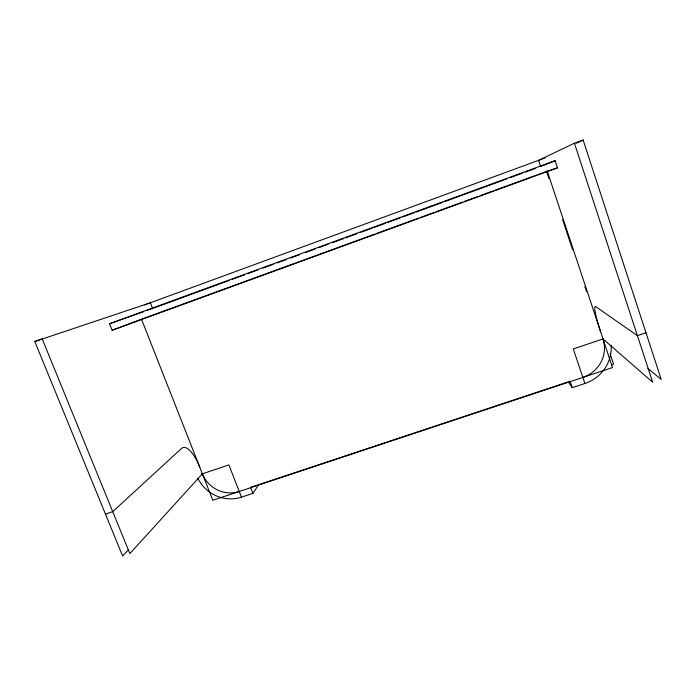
<?xml version="1.0" encoding="UTF-8"?>
<svg xmlns="http://www.w3.org/2000/svg" width="696" height="696" viewBox="0 0 696 696"><rect width="100%" height="100%" fill="white"/><g stroke="black" fill="none" stroke-linecap="round" stroke-linejoin="round"><path stroke-width="1.04" d="M197.812 478.222A35.313 33.573 36.2 0 0 241.451 497.162L252.874 493.386L258.842 484.52M202.684 473.489L129.856 553.616L42.16 338.813L34.8 341.519L122.609 555.991L128.516 549.596M647.88 368.454L661.2 379.433L583.135 140.009L574.418 143.211L538.565 160.35L540.609 166.509L555.13 160.706L557.487 167.84L112.134 330.269L109.542 323.762L555.13 160.706M576.245 143.254L583.135 140.009M112.134 330.269L141.636 319.142M144.594 304.9L545.125 157.948M153.659 308.093L229.21 280.453M232.273 279.331L244.531 274.85M247.593 273.728L257.798 269.996M262.905 268.125L273.119 264.393M277.199 262.897L286.387 259.538M290.476 258.042L299.663 254.675M305.788 252.439L314.975 249.072M319.064 247.585L328.251 244.218M332.331 242.721L343.563 238.615M345.608 237.867L356.839 233.76M360.92 232.264L372.151 228.157M374.196 227.409L385.427 223.303M387.463 222.555L400.739 217.7M402.784 216.952L414.016 212.846M416.051 212.097L442.604 202.388M444.64 201.64L506.923 178.855M509.985 177.732L522.244 173.252M525.306 172.13L535.511 168.389M142.515 318.829L374.97 234.03M377.014 233.29L418.809 218.039M420.854 217.3L434.104 212.463M436.148 211.714L462.649 202.049M464.693 201.301L477.943 196.472M479.988 195.724L493.238 190.887M495.274 190.147L537.077 174.896M539.122 174.157L547.274 171.181L612.506 367.566L212.785 500.259L141.497 319.203M109.542 323.762L143.62 311.669M146.621 310.599L152.633 308.467M201.744 474.037L228.888 464.902L241.451 497.162M603.388 338.804L573.269 348.94L584.901 383.496L572.251 387.681L568.345 381.904M105.461 514.1L112.735 511.664L181.534 448.442A29.371 10.223 72.3 0 1 199.813 467.312M645.984 332.766L637.414 335.646L595.933 306.771A31.303 3.48 70.4 0 0 600.648 331.87M34.8 341.519L150.406 302.769L152.772 308.824M611.523 364.887L613.576 364.199L610.157 353.89M557.487 167.84L546.577 171.407L548.979 178.628M602.44 338.447L652.665 382.235L574.418 143.211M252.874 493.386L250.543 487.365L570.085 381.269L572.251 387.681M562.638 219.745L572.634 249.838M584.849 286.587L586.554 291.728M239.241 491.48A29.067 27.64 36.2 0 1 202.379 473.828M611.114 345.26A37.932 36.636 -18.7 0 1 584.901 383.496M602.997 338.935A31.233 30.154 -18.7 0 1 582.856 377.415"/></g></svg>
